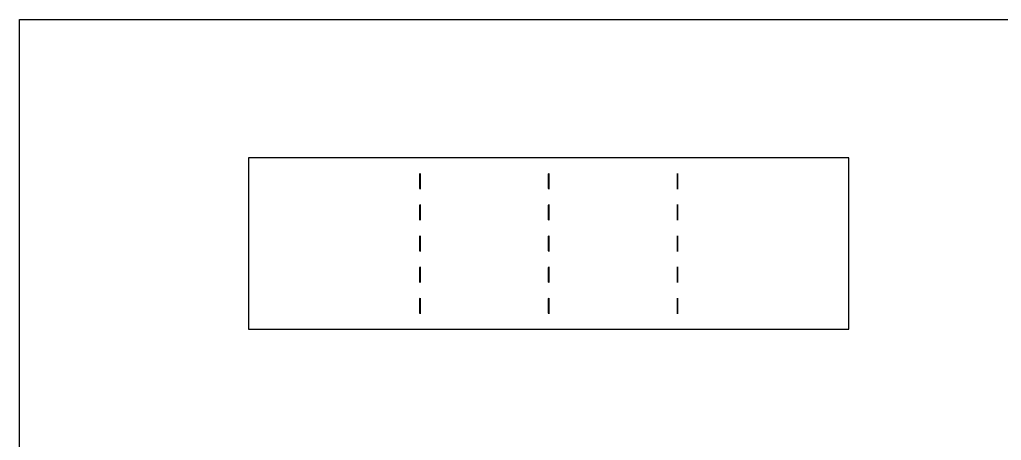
# Model space of a CAD drawing. Header units: metres. Extents: x -73 to 372, y -34 to 331.
# Drawn here: x -73.1 to 217.6, y 206.3 to 331 of the extents above; entities that cross this region are included whole.
import ezdxf

# ---------------------------------------------------------------- set-up
doc = ezdxf.new("R2010")
doc.units = ezdxf.units.M

msp = doc.modelspace()

# ---------------------------------------------------------------- linework, layer by layer
for points in [[(371.51, -33.64), (-73.11, -33.64), (-73.11, 330.98), (371.51, 330.98), (371.51, -33.64)], [(-5.33, 239.22), (172.45, 239.22), (172.45, 239.22), (172.45, 239.23), (172.46, 239.23), (172.46, 239.23), (172.46, 290.01), (172.46, 290.02), (172.45, 290.02), (172.45, 290.02), (172.45, 290.02), (-5.33, 290.02), (-5.34, 290.02), (-5.34, 290.02), (-5.34, 290.02), (-5.34, 290.01), (-5.34, 239.23), (-5.34, 239.23), (-5.34, 239.23), (-5.34, 239.22), (-5.33, 239.22)], [(45.44, 285.26), (45.44, 285.26), (45.45, 285.37), (45.45, 285.37), (45.46, 285.4), (45.46, 285.4), (45.46, 285.4), (45.46, 285.4), (45.46, 285.4), (45.46, 285.4), (45.46, 285.4), (45.46, 285.4), (45.46, 285.37), (45.46, 285.37), (45.47, 285.26), (45.47, 285.26), (45.47, 285.09), (45.47, 285.09), (45.48, 284.9), (45.48, 284.9), (45.48, 281.3), (45.48, 281.3), (45.47, 281.1), (45.47, 281.1), (45.47, 280.94), (45.47, 280.94), (45.46, 280.83), (45.46, 280.83), (45.46, 280.79), (45.46, 280.79), (45.46, 280.79), (45.46, 280.79), (45.46, 280.79), (45.46, 280.79), (45.46, 280.79), (45.46, 280.79), (45.45, 280.83), (45.45, 280.83), (45.44, 280.94), (45.44, 280.94), (45.44, 281.1), (45.44, 281.1), (45.44, 281.3), (45.44, 281.3), (45.44, 284.9), (45.44, 284.9), (45.44, 285.09), (45.44, 285.09), (45.44, 285.26)], [(83.54, 284.9), (83.54, 284.9), (83.54, 285.09), (83.54, 285.09), (83.54, 285.26), (83.54, 285.26), (83.55, 285.37), (83.55, 285.37), (83.56, 285.4), (83.56, 285.4), (83.56, 285.4), (83.56, 285.4), (83.56, 285.4), (83.56, 285.4), (83.56, 285.4), (83.56, 285.4), (83.56, 285.37), (83.56, 285.37), (83.57, 285.26), (83.57, 285.26), (83.57, 285.09), (83.57, 285.09), (83.58, 284.9), (83.58, 284.9), (83.58, 281.3), (83.58, 281.3), (83.57, 281.1), (83.57, 281.1), (83.57, 280.94), (83.57, 280.94), (83.56, 280.83), (83.56, 280.83), (83.56, 280.79), (83.56, 280.79), (83.56, 280.79), (83.56, 280.79), (83.56, 280.79), (83.56, 280.79), (83.56, 280.79), (83.56, 280.79), (83.55, 280.83), (83.55, 280.83), (83.54, 280.94), (83.54, 280.94), (83.54, 281.1), (83.54, 281.1), (83.54, 281.3), (83.54, 281.3), (83.54, 284.9)], [(121.64, 284.9), (121.64, 284.9), (121.64, 285.09), (121.64, 285.09), (121.64, 285.26), (121.64, 285.26), (121.65, 285.37), (121.65, 285.37), (121.66, 285.4), (121.66, 285.4), (121.66, 285.4), (121.66, 285.4), (121.66, 285.4), (121.66, 285.4), (121.66, 285.4), (121.66, 285.4), (121.66, 285.37), (121.66, 285.37), (121.67, 285.26), (121.67, 285.26), (121.67, 285.09), (121.67, 285.09), (121.68, 284.9), (121.68, 284.9), (121.68, 281.3), (121.68, 281.3), (121.67, 281.1), (121.67, 281.1), (121.67, 280.94), (121.67, 280.94), (121.66, 280.83), (121.66, 280.83), (121.66, 280.79), (121.66, 280.79), (121.66, 280.79), (121.66, 280.79), (121.66, 280.79), (121.66, 280.79), (121.66, 280.79), (121.66, 280.79), (121.65, 280.83), (121.65, 280.83), (121.64, 280.94), (121.64, 280.94), (121.64, 281.1), (121.64, 281.1), (121.64, 281.3), (121.64, 281.3), (121.64, 284.9)], [(45.44, 276.02), (45.44, 276.02), (45.45, 276.13), (45.45, 276.13), (45.46, 276.16), (45.46, 276.16), (45.46, 276.16), (45.46, 276.16), (45.46, 276.16), (45.46, 276.16), (45.46, 276.16), (45.46, 276.16), (45.46, 276.13), (45.46, 276.13), (45.47, 276.02), (45.47, 276.02), (45.47, 275.86), (45.47, 275.86), (45.48, 275.66), (45.48, 275.66), (45.48, 272.06), (45.48, 272.06), (45.47, 271.86), (45.47, 271.86), (45.47, 271.7), (45.47, 271.7), (45.46, 271.59), (45.46, 271.59), (45.46, 271.56), (45.46, 271.56), (45.46, 271.56), (45.46, 271.56), (45.46, 271.56), (45.46, 271.56), (45.46, 271.56), (45.46, 271.56), (45.45, 271.59), (45.45, 271.59), (45.44, 271.7), (45.44, 271.7), (45.44, 271.86), (45.44, 271.86), (45.44, 272.06), (45.44, 272.06), (45.44, 275.66), (45.44, 275.66), (45.44, 275.86), (45.44, 275.86), (45.44, 276.02)], [(83.54, 275.66), (83.54, 275.66), (83.54, 275.86), (83.54, 275.86), (83.54, 276.02), (83.54, 276.02), (83.55, 276.13), (83.55, 276.13), (83.56, 276.16), (83.56, 276.16), (83.56, 276.16), (83.56, 276.16), (83.56, 276.16), (83.56, 276.16), (83.56, 276.16), (83.56, 276.16), (83.56, 276.13), (83.56, 276.13), (83.57, 276.02), (83.57, 276.02), (83.57, 275.86), (83.57, 275.86), (83.58, 275.66), (83.58, 275.66), (83.58, 272.06), (83.58, 272.06), (83.57, 271.86), (83.57, 271.86), (83.57, 271.7), (83.57, 271.7), (83.56, 271.59), (83.56, 271.59), (83.56, 271.56), (83.56, 271.56), (83.56, 271.56), (83.56, 271.56), (83.56, 271.56), (83.56, 271.56), (83.56, 271.56), (83.56, 271.56), (83.55, 271.59), (83.55, 271.59), (83.54, 271.7), (83.54, 271.7), (83.54, 271.86), (83.54, 271.86), (83.54, 272.06), (83.54, 272.06), (83.54, 275.66)], [(121.64, 275.66), (121.64, 275.66), (121.64, 275.86), (121.64, 275.86), (121.64, 276.02), (121.64, 276.02), (121.65, 276.13), (121.65, 276.13), (121.66, 276.16), (121.66, 276.16), (121.66, 276.16), (121.66, 276.16), (121.66, 276.16), (121.66, 276.16), (121.66, 276.16), (121.66, 276.16), (121.66, 276.13), (121.66, 276.13), (121.67, 276.02), (121.67, 276.02), (121.67, 275.86), (121.67, 275.86), (121.68, 275.66), (121.68, 275.66), (121.68, 272.06), (121.68, 272.06), (121.67, 271.86), (121.67, 271.86), (121.67, 271.7), (121.67, 271.7), (121.66, 271.59), (121.66, 271.59), (121.66, 271.56), (121.66, 271.56), (121.66, 271.56), (121.66, 271.56), (121.66, 271.56), (121.66, 271.56), (121.66, 271.56), (121.66, 271.56), (121.65, 271.59), (121.65, 271.59), (121.64, 271.7), (121.64, 271.7), (121.64, 271.86), (121.64, 271.86), (121.64, 272.06), (121.64, 272.06), (121.64, 275.66)], [(45.44, 266.78), (45.44, 266.78), (45.45, 266.89), (45.45, 266.89), (45.46, 266.93), (45.46, 266.93), (45.46, 266.93), (45.46, 266.93), (45.46, 266.93), (45.46, 266.93), (45.46, 266.93), (45.46, 266.93), (45.46, 266.89), (45.46, 266.89), (45.47, 266.78), (45.47, 266.78), (45.47, 266.62), (45.47, 266.62), (45.48, 266.42), (45.48, 266.42), (45.48, 262.82), (45.48, 262.82), (45.47, 262.63), (45.47, 262.63), (45.47, 262.46), (45.47, 262.46), (45.46, 262.35), (45.46, 262.35), (45.46, 262.32), (45.46, 262.32), (45.46, 262.32), (45.46, 262.32), (45.46, 262.32), (45.46, 262.32), (45.46, 262.32), (45.46, 262.32), (45.45, 262.35), (45.45, 262.35), (45.44, 262.46), (45.44, 262.46), (45.44, 262.63), (45.44, 262.63), (45.44, 262.82), (45.44, 262.82), (45.44, 266.42), (45.44, 266.42), (45.44, 266.62), (45.44, 266.62), (45.44, 266.78)], [(83.54, 266.42), (83.54, 266.42), (83.54, 266.62), (83.54, 266.62), (83.54, 266.78), (83.54, 266.78), (83.55, 266.89), (83.55, 266.89), (83.56, 266.93), (83.56, 266.93), (83.56, 266.93), (83.56, 266.93), (83.56, 266.93), (83.56, 266.93), (83.56, 266.93), (83.56, 266.93), (83.56, 266.89), (83.56, 266.89), (83.57, 266.78), (83.57, 266.78), (83.57, 266.62), (83.57, 266.62), (83.58, 266.42), (83.58, 266.42), (83.58, 262.82), (83.58, 262.82), (83.57, 262.63), (83.57, 262.63), (83.57, 262.46), (83.57, 262.46), (83.56, 262.35), (83.56, 262.35), (83.56, 262.32), (83.56, 262.32), (83.56, 262.32), (83.56, 262.32), (83.56, 262.32), (83.56, 262.32), (83.56, 262.32), (83.56, 262.32), (83.55, 262.35), (83.55, 262.35), (83.54, 262.46), (83.54, 262.46), (83.54, 262.63), (83.54, 262.63), (83.54, 262.82), (83.54, 262.82), (83.54, 266.42)], [(121.64, 266.42), (121.64, 266.42), (121.64, 266.62), (121.64, 266.62), (121.64, 266.78), (121.64, 266.78), (121.65, 266.89), (121.65, 266.89), (121.66, 266.93), (121.66, 266.93), (121.66, 266.93), (121.66, 266.93), (121.66, 266.93), (121.66, 266.93), (121.66, 266.93), (121.66, 266.93), (121.66, 266.89), (121.66, 266.89), (121.67, 266.78), (121.67, 266.78), (121.67, 266.62), (121.67, 266.62), (121.68, 266.42), (121.68, 266.42), (121.68, 262.82), (121.68, 262.82), (121.67, 262.63), (121.67, 262.63), (121.67, 262.46), (121.67, 262.46), (121.66, 262.35), (121.66, 262.35), (121.66, 262.32), (121.66, 262.32), (121.66, 262.32), (121.66, 262.32), (121.66, 262.32), (121.66, 262.32), (121.66, 262.32), (121.66, 262.32), (121.65, 262.35), (121.65, 262.35), (121.64, 262.46), (121.64, 262.46), (121.64, 262.63), (121.64, 262.63), (121.64, 262.82), (121.64, 262.82), (121.64, 266.42)], [(45.44, 257.55), (45.44, 257.55), (45.45, 257.66), (45.45, 257.66), (45.46, 257.69), (45.46, 257.69), (45.46, 257.69), (45.46, 257.69), (45.46, 257.69), (45.46, 257.69), (45.46, 257.69), (45.46, 257.69), (45.46, 257.66), (45.46, 257.66), (45.47, 257.55), (45.47, 257.55), (45.47, 257.38), (45.47, 257.38), (45.48, 257.19), (45.48, 257.19), (45.48, 253.59), (45.48, 253.59), (45.47, 253.39), (45.47, 253.39), (45.47, 253.23), (45.47, 253.23), (45.46, 253.12), (45.46, 253.12), (45.46, 253.08), (45.46, 253.08), (45.46, 253.08), (45.46, 253.08), (45.46, 253.08), (45.46, 253.08), (45.46, 253.08), (45.46, 253.08), (45.45, 253.12), (45.45, 253.12), (45.44, 253.23), (45.44, 253.23), (45.44, 253.39), (45.44, 253.39), (45.44, 253.59), (45.44, 253.59), (45.44, 257.19), (45.44, 257.19), (45.44, 257.38), (45.44, 257.38), (45.44, 257.55)], [(83.54, 257.19), (83.54, 257.19), (83.54, 257.38), (83.54, 257.38), (83.54, 257.55), (83.54, 257.55), (83.55, 257.66), (83.55, 257.66), (83.56, 257.69), (83.56, 257.69), (83.56, 257.69), (83.56, 257.69), (83.56, 257.69), (83.56, 257.69), (83.56, 257.69), (83.56, 257.69), (83.56, 257.66), (83.56, 257.66), (83.57, 257.55), (83.57, 257.55), (83.57, 257.38), (83.57, 257.38), (83.58, 257.19), (83.58, 257.19), (83.58, 253.59), (83.58, 253.59), (83.57, 253.39), (83.57, 253.39), (83.57, 253.23), (83.57, 253.23), (83.56, 253.12), (83.56, 253.12), (83.56, 253.08), (83.56, 253.08), (83.56, 253.08), (83.56, 253.08), (83.56, 253.08), (83.56, 253.08), (83.56, 253.08), (83.56, 253.08), (83.55, 253.12), (83.55, 253.12), (83.54, 253.23), (83.54, 253.23), (83.54, 253.39), (83.54, 253.39), (83.54, 253.59), (83.54, 253.59), (83.54, 257.19)], [(121.64, 257.19), (121.64, 257.19), (121.64, 257.38), (121.64, 257.38), (121.64, 257.55), (121.64, 257.55), (121.65, 257.66), (121.65, 257.66), (121.66, 257.69), (121.66, 257.69), (121.66, 257.69), (121.66, 257.69), (121.66, 257.69), (121.66, 257.69), (121.66, 257.69), (121.66, 257.69), (121.66, 257.66), (121.66, 257.66), (121.67, 257.55), (121.67, 257.55), (121.67, 257.38), (121.67, 257.38), (121.68, 257.19), (121.68, 257.19), (121.68, 253.59), (121.68, 253.59), (121.67, 253.39), (121.67, 253.39), (121.67, 253.23), (121.67, 253.23), (121.66, 253.12), (121.66, 253.12), (121.66, 253.08), (121.66, 253.08), (121.66, 253.08), (121.66, 253.08), (121.66, 253.08), (121.66, 253.08), (121.66, 253.08), (121.66, 253.08), (121.65, 253.12), (121.65, 253.12), (121.64, 253.23), (121.64, 253.23), (121.64, 253.39), (121.64, 253.39), (121.64, 253.59), (121.64, 253.59), (121.64, 257.19)], [(45.44, 248.31), (45.44, 248.31), (45.45, 248.42), (45.45, 248.42), (45.46, 248.45), (45.46, 248.46), (45.46, 248.46), (45.46, 248.46), (45.46, 248.46), (45.46, 248.46), (45.46, 248.46), (45.46, 248.45), (45.46, 248.42), (45.46, 248.42), (45.47, 248.31), (45.47, 248.31), (45.47, 248.15), (45.47, 248.15), (45.48, 247.95), (45.48, 247.95), (45.48, 244.35), (45.48, 244.35), (45.47, 244.16), (45.47, 244.16), (45.47, 243.99), (45.47, 243.99), (45.46, 243.88), (45.46, 243.88), (45.46, 243.85), (45.46, 243.85), (45.46, 243.85), (45.46, 243.85), (45.46, 243.85), (45.46, 243.85), (45.46, 243.85), (45.46, 243.85), (45.45, 243.88), (45.45, 243.88), (45.44, 243.99), (45.44, 243.99), (45.44, 244.16), (45.44, 244.16), (45.44, 244.35), (45.44, 244.35), (45.44, 247.95), (45.44, 247.95), (45.44, 248.15), (45.44, 248.15), (45.44, 248.31)], [(83.54, 247.95), (83.54, 247.95), (83.54, 248.15), (83.54, 248.15), (83.54, 248.31), (83.54, 248.31), (83.55, 248.42), (83.55, 248.42), (83.56, 248.45), (83.56, 248.46), (83.56, 248.46), (83.56, 248.46), (83.56, 248.46), (83.56, 248.46), (83.56, 248.46), (83.56, 248.45), (83.56, 248.42), (83.56, 248.42), (83.57, 248.31), (83.57, 248.31), (83.57, 248.15), (83.57, 248.15), (83.58, 247.95), (83.58, 247.95), (83.58, 244.35), (83.58, 244.35), (83.57, 244.16), (83.57, 244.16), (83.57, 243.99), (83.57, 243.99), (83.56, 243.88), (83.56, 243.88), (83.56, 243.85), (83.56, 243.85), (83.56, 243.85), (83.56, 243.85), (83.56, 243.85), (83.56, 243.85), (83.56, 243.85), (83.56, 243.85), (83.55, 243.88), (83.55, 243.88), (83.54, 243.99), (83.54, 243.99), (83.54, 244.16), (83.54, 244.16), (83.54, 244.35), (83.54, 244.35), (83.54, 247.95)], [(121.64, 247.95), (121.64, 247.95), (121.64, 248.15), (121.64, 248.15), (121.64, 248.31), (121.64, 248.31), (121.65, 248.42), (121.65, 248.42), (121.66, 248.45), (121.66, 248.46), (121.66, 248.46), (121.66, 248.46), (121.66, 248.46), (121.66, 248.46), (121.66, 248.46), (121.66, 248.45), (121.66, 248.42), (121.66, 248.42), (121.67, 248.31), (121.67, 248.31), (121.67, 248.15), (121.67, 248.15), (121.68, 247.95), (121.68, 247.95), (121.68, 244.35), (121.68, 244.35), (121.67, 244.16), (121.67, 244.16), (121.67, 243.99), (121.67, 243.99), (121.66, 243.88), (121.66, 243.88), (121.66, 243.85), (121.66, 243.85), (121.66, 243.85), (121.66, 243.85), (121.66, 243.85), (121.66, 243.85), (121.66, 243.85), (121.66, 243.85), (121.65, 243.88), (121.65, 243.88), (121.64, 243.99), (121.64, 243.99), (121.64, 244.16), (121.64, 244.16), (121.64, 244.35), (121.64, 244.35), (121.64, 247.95)]]:
    msp.add_lwpolyline(points)

doc.saveas('drawing.dxf')
